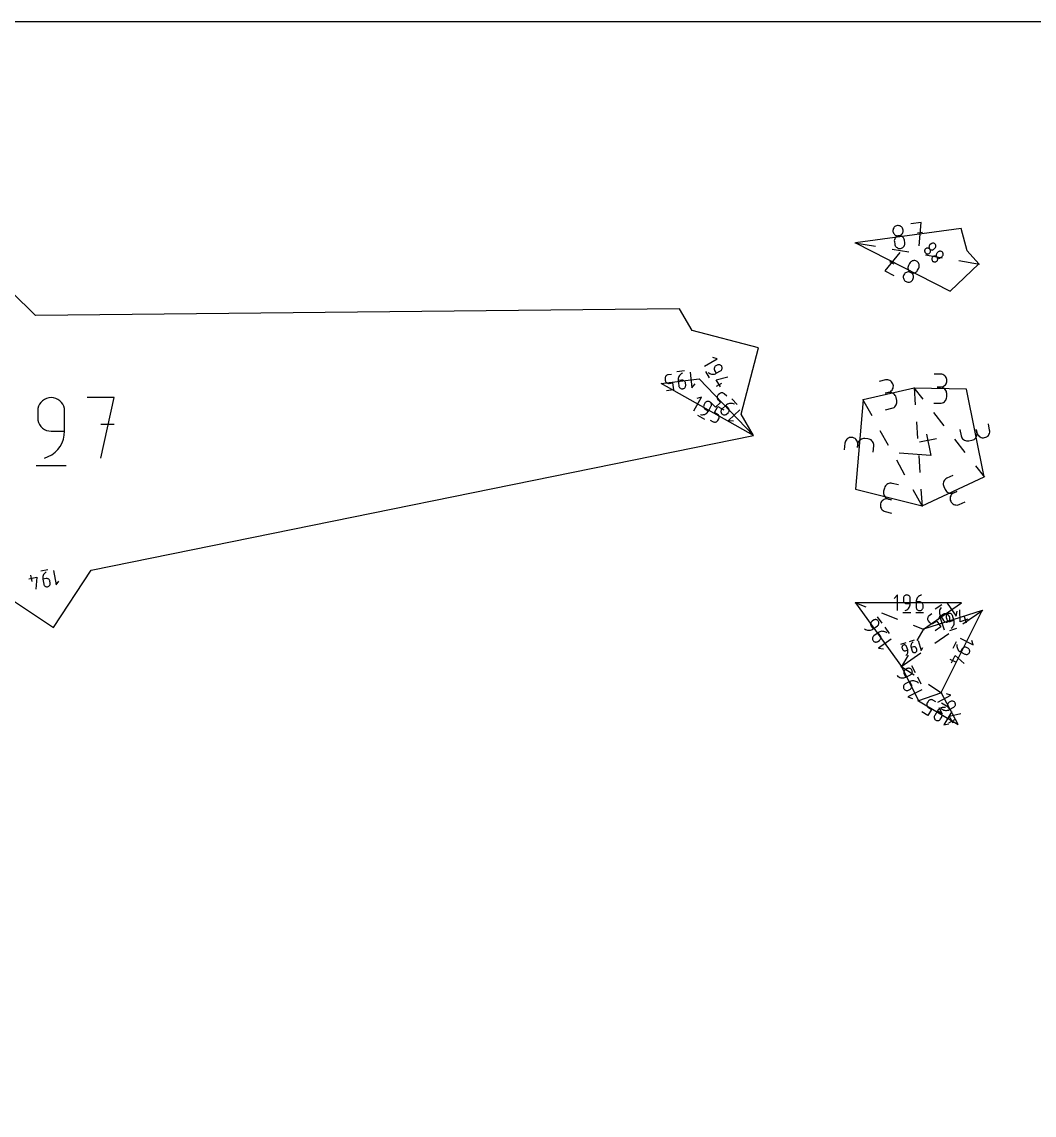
# Model space of a CAD drawing. Extents: x -2 to 214, y 3 to 282.
# Drawn here: x 132.94 to 166.07, y 246.63 to 282.42 of the extents above; entities that cross this region are included whole.
import ezdxf

# ---------------------------------------------------------------- set-up
doc = ezdxf.new("R2010")
doc.units = 0
doc.layers.add('Layer_1', color=7, linetype='CONTINUOUS')

msp = doc.modelspace()

# ---------------------------------------------------------------- linework, layer by layer
at = {"layer": 'Layer_1', "color": 5}
for points in [[(-1.511918, 3.023787), (214.388082, 3.023787), (214.388082, 282.423787), (-1.511918, 282.423787), (-1.511918, 3.023787)], [(164.258395, 274.497759), (163.877215, 274.923622), (163.673536, 275.653985), (160.217993, 275.187986), (163.322868, 273.601262), (164.258395, 274.497759)], [(132.096972, 263.834786), (133.96929, 262.595947), (135.20813, 264.468269), (156.886331, 268.882295), (153.85536, 270.583185), (155.098848, 270.731235), (156.886331, 268.882295), (156.475331, 269.584125), (157.042993, 271.756238), (154.87088, 272.3239), (154.459876, 273.025727), (133.384572, 272.808825), (131.780819, 274.379903)], [(164.432752, 267.529071), (163.853085, 270.401533), (162.140173, 270.42627), (160.470451, 270.04323), (160.217993, 267.123762), (162.397147, 266.58005), (164.432752, 267.529071)], [(164.366628, 263.154204), (162.446705, 262.539753), (163.693598, 263.402362), (160.217993, 263.40505), (161.72065, 261.31802), (162.281796, 260.198504), (163.583313, 259.420756), (163.022968, 260.460682), (164.366628, 263.154204)]]:
    msp.add_lwpolyline(points, dxfattribs=at)
at = {"layer": 'Layer_1', "color": 1}
for points in [[(161.77751, 275.608974), (161.77751, 275.608974), (161.770829, 275.638311), (161.759339, 275.665252), (161.74358, 275.689389), (161.724086, 275.710306), (161.701391, 275.727592), (161.67603, 275.740842), (161.648538, 275.749637), (161.619455, 275.75357), (161.589314, 275.752233), (161.589314, 275.752233), (161.559892, 275.745538), (161.532891, 275.73404), (161.508715, 275.718278), (161.487767, 275.698784), (161.470463, 275.676104), (161.457206, 275.650771), (161.4484, 275.623321), (161.44446, 275.594298), (161.44579, 275.564238), (161.44579, 275.564238), (161.452489, 275.534763), (161.463997, 275.507712), (161.479773, 275.483498), (161.499282, 275.462522), (161.521986, 275.445197), (161.547351, 275.431925), (161.57484, 275.423116), (161.603919, 275.419176), (161.63405, 275.420513), (161.63405, 275.420513), (161.663457, 275.427205), (161.690452, 275.438706), (161.714624, 275.454482), (161.735569, 275.473997), (161.752872, 275.49672), (161.76613, 275.522113), (161.774924, 275.549644), (161.778854, 275.578776), (161.77751, 275.608974)], [(162.301939, 275.088771), (162.367263, 275.858074), (162.035119, 275.813281)], [(161.501723, 275.14947), (161.501723, 275.14947), (161.508422, 275.12001), (161.519923, 275.093001), (161.535692, 275.06885), (161.55519, 275.047948), (161.577884, 275.0307), (161.603238, 275.017503), (161.63072, 275.008758), (161.659792, 275.004859), (161.689919, 275.006211), (161.689919, 275.006211), (161.71933, 275.012889), (161.746332, 275.024347), (161.770511, 275.04006), (161.791466, 275.059505), (161.808781, 275.082146), (161.822045, 275.107465), (161.83085, 275.134932), (161.834787, 275.164022), (161.833443, 275.194206), (161.822303, 275.27683), (161.822303, 275.27683), (161.815603, 275.306308), (161.804099, 275.333352), (161.78833, 275.357563), (161.768828, 275.378532), (161.746127, 275.39585), (161.720766, 275.409115), (161.693274, 275.417916), (161.664191, 275.42185), (161.63405, 275.420513), (161.63405, 275.420513), (161.604628, 275.413817), (161.577626, 275.402316), (161.553451, 275.38654), (161.532506, 275.367028), (161.515206, 275.344309), (161.501956, 275.318923), (161.493164, 275.291403), (161.489234, 275.262281), (161.490582, 275.232098), (161.501723, 275.14947)], [(162.412115, 275.525464), (162.24607, 275.50307)], [(160.19612, 275.191722), (160.871111, 275.076413)], [(161.417945, 274.982994), (161.964779, 274.889579)], [(162.513204, 274.993341), (162.513204, 274.993341), (162.501428, 274.980722), (162.492337, 274.96659), (162.485955, 274.951336), (162.482304, 274.935348), (162.481404, 274.919004), (162.483285, 274.902702), (162.487959, 274.886816), (162.495459, 274.871742), (162.505799, 274.857864), (162.505799, 274.857864), (162.518453, 274.846053), (162.532606, 274.836937), (162.547875, 274.830538), (162.563873, 274.826872), (162.580214, 274.825959), (162.596509, 274.827825), (162.612377, 274.832485), (162.627423, 274.83996), (162.641266, 274.850269), (162.641266, 274.850269), (162.653101, 274.862944), (162.662235, 274.877119), (162.668652, 274.892404), (162.672328, 274.908421), (162.673238, 274.924779), (162.671372, 274.941091), (162.666701, 274.95698), (162.659208, 274.972051), (162.648871, 274.985926), (162.648871, 274.985926), (162.636224, 274.99773), (162.622071, 275.006842), (162.606796, 275.013238), (162.590787, 275.016896), (162.574428, 275.017792), (162.558105, 275.015908), (162.542202, 275.01122), (162.527107, 275.003706), (162.513204, 274.993341)], [(162.820152, 275.010391), (162.820152, 275.010391), (162.831981, 275.023059), (162.8411, 275.037216), (162.847485, 275.052477), (162.85113, 275.068465), (162.852011, 275.084792), (162.85011, 275.10108), (162.845411, 275.11694), (162.8379, 275.131997), (162.827557, 275.145865), (162.827557, 275.145865), (162.814917, 275.157676), (162.800781, 275.166806), (162.785534, 275.173223), (162.769557, 275.176909), (162.75323, 275.177837), (162.736939, 275.175981), (162.721064, 275.171318), (162.70599, 275.163818), (162.692094, 275.15346), (162.656456, 275.121562), (162.656456, 275.121562), (162.64462, 275.10889), (162.635487, 275.094719), (162.62907, 275.079437), (162.625398, 275.063428), (162.624484, 275.047073), (162.626357, 275.03076), (162.631031, 275.014878), (162.638528, 274.999804), (162.648871, 274.985926), (162.648871, 274.985926), (162.661522, 274.974115), (162.675679, 274.964999), (162.690951, 274.958603), (162.70696, 274.954945), (162.723315, 274.954049), (162.739634, 274.955933), (162.75553, 274.960621), (162.770619, 274.968132), (162.784515, 274.978493), (162.820152, 275.010391)], [(163.05634, 274.746517), (163.05634, 274.746517), (163.068169, 274.759185), (163.077288, 274.773342), (163.083674, 274.788603), (163.087318, 274.804591), (163.0882, 274.820918), (163.086298, 274.837205), (163.081603, 274.85307), (163.074089, 274.868126), (163.063745, 274.88199), (163.063745, 274.88199), (163.051105, 274.893801), (163.036969, 274.902931), (163.021722, 274.909352), (163.005745, 274.913038), (162.989418, 274.913966), (162.973127, 274.912107), (162.957252, 274.907443), (162.942178, 274.899943), (162.928282, 274.889586), (162.892644, 274.857691), (162.892644, 274.857691), (162.880809, 274.845016), (162.871675, 274.830848), (162.865258, 274.815566), (162.861586, 274.799553), (162.860672, 274.783202), (162.862545, 274.76689), (162.86722, 274.751004), (162.874716, 274.73593), (162.88506, 274.722052), (162.88506, 274.722052), (162.89771, 274.710241), (162.911867, 274.701128), (162.927139, 274.694729), (162.943148, 274.691071), (162.959503, 274.690175), (162.975822, 274.692058), (162.991719, 274.696747), (163.006807, 274.704261), (163.020706, 274.714619), (163.05634, 274.746517)], [(161.667137, 274.870603), (161.174969, 274.275735), (161.473405, 274.123222)], [(161.327698, 274.574594), (161.476898, 274.498348)], [(162.290036, 274.364617), (162.290036, 274.364617), (162.301325, 274.392642), (162.30727, 274.42139), (162.308081, 274.450222), (162.303975, 274.478508), (162.295159, 274.505615), (162.281849, 274.530913), (162.264252, 274.553762), (162.242588, 274.573536), (162.217061, 274.589594), (162.217061, 274.589594), (162.189093, 274.600872), (162.160373, 274.606848), (162.131548, 274.60772), (162.103248, 274.603688), (162.076116, 274.594953), (162.050786, 274.58171), (162.027894, 274.564162), (162.008079, 274.542502), (161.991978, 274.516936), (161.95404, 274.442697), (161.95404, 274.442697), (161.942744, 274.414659), (161.936779, 274.385879), (161.935936, 274.356997), (161.94001, 274.328655), (161.948787, 274.301484), (161.962066, 274.27613), (161.979638, 274.253228), (162.001291, 274.233419), (162.026822, 274.217339), (162.026822, 274.217339), (162.054811, 274.206072), (162.083552, 274.200131), (162.112409, 274.199313), (162.140741, 274.203408), (162.167901, 274.212214), (162.193262, 274.225517), (162.216172, 274.24312), (162.235998, 274.264806), (162.252099, 274.290375), (162.290036, 274.364617)], [(162.511609, 274.796163), (163.058443, 274.702748)], [(162.749392, 274.729467), (162.749392, 274.729467), (162.737616, 274.716848), (162.728525, 274.702719), (162.722143, 274.687465), (162.718492, 274.671474), (162.717593, 274.655133), (162.719473, 274.638828), (162.724147, 274.622946), (162.731647, 274.607872), (162.741987, 274.593993), (162.741987, 274.593993), (162.754641, 274.582182), (162.768795, 274.573066), (162.784063, 274.566664), (162.800061, 274.562998), (162.816402, 274.562088), (162.832697, 274.563951), (162.848565, 274.568611), (162.863611, 274.576086), (162.877454, 274.586398), (162.877454, 274.586398), (162.88929, 274.59907), (162.898423, 274.613244), (162.90484, 274.62853), (162.908516, 274.644546), (162.90943, 274.660905), (162.90756, 274.677221), (162.902889, 274.693106), (162.895396, 274.70818), (162.88506, 274.722052), (162.88506, 274.722052), (162.872413, 274.733859), (162.858259, 274.742968), (162.842984, 274.749364), (162.826975, 274.753022), (162.810617, 274.753922), (162.794294, 274.752034), (162.77839, 274.747346), (162.763295, 274.739832), (162.749392, 274.729467)], [(163.605277, 274.609332), (164.280268, 274.494023)], [(161.801524, 274.144258), (161.801524, 274.144258), (161.790291, 274.116346), (161.784375, 274.087662), (161.783568, 274.058847), (161.787663, 274.030547), (161.796458, 274.003408), (161.809744, 273.978068), (161.827319, 273.955173), (161.848973, 273.935361), (161.874503, 273.919281), (161.874503, 273.919281), (161.902489, 273.908013), (161.93123, 273.902069), (161.960083, 273.90124), (161.988401, 273.905318), (162.015551, 273.914088), (162.040884, 273.927349), (162.063761, 273.944882), (162.083542, 273.966483), (162.099582, 273.991939), (162.099582, 273.991939), (162.110878, 274.019978), (162.116844, 274.048765), (162.117683, 274.077654), (162.113609, 274.106006), (162.104828, 274.133184), (162.091553, 274.158546), (162.073988, 274.181451), (162.052342, 274.201263), (162.026822, 274.217339), (162.026822, 274.217339), (161.998843, 274.2286), (161.970109, 274.234537), (161.941252, 274.235356), (161.912921, 274.231257), (161.885753, 274.222451), (161.860388, 274.209141), (161.837468, 274.191537), (161.817632, 274.169841), (161.801524, 274.144258)], [(155.278254, 271.150279), (155.695121, 271.394405), (155.54815, 271.432794)], [(154.622743, 270.996775), (154.36857, 270.966513)], [(155.310896, 270.975047), (155.432954, 270.766612)], [(155.396857, 270.947749), (155.396857, 270.947749), (155.422222, 270.927052), (155.449774, 270.910563), (155.479055, 270.898332), (155.509535, 270.890409), (155.540756, 270.886849), (155.572223, 270.887696), (155.603479, 270.893019), (155.633995, 270.902858), (155.663311, 270.917266), (155.802337, 270.998683), (155.802337, 270.998683), (155.818106, 271.009926), (155.831265, 271.023406), (155.841707, 271.038706), (155.849291, 271.05541), (155.853948, 271.073109), (155.855359, 271.091386), (155.853948, 271.109826), (155.84908, 271.128019), (155.840825, 271.145541), (155.840825, 271.145541), (155.829606, 271.161278), (155.81613, 271.174405), (155.80082, 271.184805), (155.784098, 271.192369), (155.766389, 271.19699), (155.74808, 271.198542), (155.729629, 271.196955), (155.711426, 271.192083), (155.693893, 271.183825), (155.647545, 271.156678), (155.647545, 271.156678), (155.631776, 271.145432), (155.618617, 271.131945), (155.60821, 271.116634), (155.600625, 271.099916), (155.596004, 271.08221), (155.594593, 271.063929), (155.596357, 271.045497), (155.601225, 271.027329), (155.609445, 271.009838), (155.663656, 270.917266)], [(154.199766, 270.88197), (154.086881, 270.868529), (154.086881, 270.868529), (154.066843, 270.864296), (154.048393, 270.856771), (154.031812, 270.846318), (154.017383, 270.833287), (154.005389, 270.818043), (153.996111, 270.800944), (153.989832, 270.782342), (153.987009, 270.762601), (153.987715, 270.742076), (153.994418, 270.68584), (153.994418, 270.68584), (153.998651, 270.66576), (154.006165, 270.647295), (154.016607, 270.630725), (154.029625, 270.616321), (154.044865, 270.604369), (154.061939, 270.595137), (154.080495, 270.588907), (154.100216, 270.585944), (154.120712, 270.586544), (154.233597, 270.599984), (154.26055, 270.373607), (154.034779, 270.346725)], [(154.559804, 270.924836), (154.559804, 270.924836), (154.528971, 270.908961), (154.501278, 270.889174), (154.477007, 270.865922), (154.456405, 270.839655), (154.439718, 270.810826), (154.42723, 270.779887), (154.419152, 270.747283), (154.415624, 270.713473), (154.417035, 270.678897), (154.437214, 270.509363), (154.437214, 270.509363), (154.441447, 270.489272), (154.448961, 270.470776), (154.459403, 270.45416), (154.472421, 270.439707), (154.487661, 270.427698), (154.504735, 270.418417), (154.523327, 270.412144), (154.543047, 270.409181), (154.563579, 270.409781), (154.563579, 270.409781), (154.583617, 270.414014), (154.602067, 270.421542), (154.618647, 270.432002), (154.633076, 270.445034), (154.64507, 270.460284), (154.654348, 270.477391), (154.660628, 270.495996), (154.66345, 270.515737), (154.662745, 270.536266), (154.656007, 270.592788), (154.656007, 270.592788), (154.651773, 270.612878), (154.644259, 270.631367), (154.633782, 270.647976), (154.620764, 270.662422), (154.605524, 270.674424), (154.58845, 270.683702), (154.569858, 270.689971), (154.550138, 270.692934), (154.529642, 270.692335), (154.416756, 270.678894)], [(154.806787, 270.95424), (154.867313, 270.445887), (154.966864, 270.57239)], [(155.797983, 270.475309), (155.662436, 270.706774), (156.040762, 270.804186)], [(161.205516, 269.723268), (161.411676, 269.770561), (161.411676, 269.770561), (161.447991, 269.782394), (161.48068, 269.799983), (161.5093, 269.822607), (161.533406, 269.849548), (161.552547, 269.880085), (161.566285, 269.913489), (161.574173, 269.949046), (161.57576, 269.986031), (161.57061, 270.023722), (161.546928, 270.126948), (161.546928, 270.126948), (161.535141, 270.163101), (161.517591, 270.195687), (161.494999, 270.224248), (161.468071, 270.248328), (161.437535, 270.26747), (161.404095, 270.281218), (161.368475, 270.289113), (161.331384, 270.290701), (161.293542, 270.285522), (161.190319, 270.26184), (161.293542, 270.285522), (161.293542, 270.285522), (161.329857, 270.297357), (161.362545, 270.314958), (161.391159, 270.337602), (161.415257, 270.364579), (161.434388, 270.395169), (161.448108, 270.428647), (161.455971, 270.464302), (161.45753, 270.501415), (161.452341, 270.539264), (161.452341, 270.539264), (161.440555, 270.575417), (161.423004, 270.608003), (161.400412, 270.636564), (161.373488, 270.660644), (161.342948, 270.679786), (161.309508, 270.693534), (161.273888, 270.701429), (161.236797, 270.703017), (161.198955, 270.697838), (160.992799, 270.650544)], [(162.77814, 269.940787), (162.989634, 269.937732), (162.989634, 269.937732), (163.02772, 269.940593), (163.063653, 269.94991), (163.096829, 269.965087), (163.126645, 269.98553), (163.152497, 270.010637), (163.17378, 270.039823), (163.189888, 270.072486), (163.200221, 270.108032), (163.204175, 270.145871), (163.205703, 270.251764), (163.205703, 270.251764), (163.202845, 270.289685), (163.193543, 270.325506), (163.178384, 270.358621), (163.157954, 270.388409), (163.132837, 270.414261), (163.103623, 270.435558), (163.0709, 270.451694), (163.035251, 270.462048), (162.997261, 270.466013), (162.891367, 270.46753), (162.997261, 270.466013), (162.997261, 270.466013), (163.03535, 270.468871), (163.071284, 270.478198), (163.104459, 270.4934), (163.134276, 270.513875), (163.160128, 270.539042), (163.181411, 270.568301), (163.197522, 270.601067), (163.207858, 270.636744), (163.211813, 270.674741), (163.211813, 270.674741), (163.208956, 270.712662), (163.199653, 270.74849), (163.184494, 270.781605), (163.164061, 270.811393), (163.138947, 270.837242), (163.109733, 270.858542), (163.07701, 270.874678), (163.041358, 270.885032), (163.003371, 270.888998), (162.791877, 270.892053)], [(156.003678, 270.16357), (155.924666, 270.245302), (155.924666, 270.245302), (155.909179, 270.258697), (155.891999, 270.268839), (155.873654, 270.275715), (155.854534, 270.279316), (155.835131, 270.279637), (155.815905, 270.276674), (155.797313, 270.270405), (155.77978, 270.260827), (155.763799, 270.247933), (155.723082, 270.20857), (155.723082, 270.20857), (155.709676, 270.193045), (155.699516, 270.175882), (155.692637, 270.157534), (155.689039, 270.138452), (155.688735, 270.119095), (155.691557, 270.099911), (155.697837, 270.081355), (155.707397, 270.063879), (155.720274, 270.047933), (155.799289, 269.966201), (155.635385, 269.807744), (155.477351, 269.971211)], [(155.664679, 270.490419), (155.849817, 270.598841)], [(162.126404, 270.443669), (162.425856, 270.06524)], [(162.138691, 270.44841), (162.176206, 269.88696)], [(133.675271, 268.142302), (133.675271, 268.142302), (133.801044, 268.189172), (133.91649, 268.252523), (134.020412, 268.330748), (134.111619, 268.422224), (134.188919, 268.525341), (134.251118, 268.638483), (134.297021, 268.76004), (134.325437, 268.888391), (134.335177, 269.021932), (134.335177, 269.682459), (134.335177, 269.682459), (134.328097, 269.761583), (134.307678, 269.836072), (134.275166, 269.904677), (134.231792, 269.966156), (134.178798, 270.019252), (134.117422, 270.062721), (134.048898, 270.095318), (133.974462, 270.115793), (133.895362, 270.122895), (133.895362, 270.122895), (133.816425, 270.115793), (133.74208, 270.095318), (133.673582, 270.062721), (133.612184, 270.019252), (133.559137, 269.966156), (133.515699, 269.904677), (133.483117, 269.836072), (133.462649, 269.761583), (133.455547, 269.682459), (133.455547, 269.462241), (133.455547, 269.462241), (133.462649, 269.383123), (133.483117, 269.308645), (133.515699, 269.240054), (133.559137, 269.178597), (133.612184, 269.125521), (133.673582, 269.08207), (133.74208, 269.049491), (133.816425, 269.02903), (133.895362, 269.021932), (134.335177, 269.021932)], [(135.518398, 268.142302), (135.958707, 270.122895), (135.077962, 270.122895)], [(154.929466, 269.686907), (155.179998, 270.133358), (155.025033, 270.089776)], [(155.146371, 269.565188), (155.146371, 269.565188), (155.180661, 269.559844), (155.214704, 269.559523), (155.248006, 269.564007), (155.280144, 269.573091), (155.310624, 269.586556), (155.338953, 269.604191), (155.36467, 269.625785), (155.387318, 269.651125), (155.406404, 269.679993), (155.489952, 269.828886), (155.489952, 269.828886), (155.498383, 269.847615), (155.503216, 269.86699), (155.504628, 269.886565), (155.502511, 269.905912), (155.49729, 269.924584), (155.488964, 269.942146), (155.47764, 269.958162), (155.463458, 269.972192), (155.446525, 269.983798), (155.446525, 269.983798), (155.427828, 269.992184), (155.40846, 269.996971), (155.388881, 269.998276), (155.369549, 269.99623), (155.350887, 269.99097), (155.333319, 269.982606), (155.317303, 269.971264), (155.303262, 269.957061), (155.291656, 269.940124), (155.263786, 269.890485), (155.263786, 269.890485), (155.25539, 269.871752), (155.250592, 269.852374), (155.249181, 269.832791), (155.251298, 269.813445), (155.256554, 269.794769), (155.264915, 269.777208), (155.276239, 269.761202), (155.290421, 269.747183), (155.307319, 269.735598), (155.406464, 269.679965)], [(156.255699, 269.902888), (156.255699, 269.902888), (156.224372, 269.917843), (156.191846, 269.927914), (156.158649, 269.933174), (156.125277, 269.933704), (156.092221, 269.929541), (156.060013, 269.920774), (156.02918, 269.907464), (156.000217, 269.889687), (155.973653, 269.867505), (155.850904, 269.748837), (155.850904, 269.748837), (155.837463, 269.733305), (155.827303, 269.716128), (155.820388, 269.697762), (155.816755, 269.678656), (155.816409, 269.659267), (155.819231, 269.640051), (155.825475, 269.62146), (155.835036, 269.603952), (155.847912, 269.587974), (155.847912, 269.587974), (155.863399, 269.574583), (155.880544, 269.564444), (155.898924, 269.557572), (155.918044, 269.55397), (155.937447, 269.553653), (155.956673, 269.556616), (155.975265, 269.562888), (155.992798, 269.572466), (156.008779, 269.585364), (156.049701, 269.624928), (156.049701, 269.624928), (156.063107, 269.640461), (156.073267, 269.657644), (156.080146, 269.676021), (156.083779, 269.695134), (156.084114, 269.71453), (156.081292, 269.733746), (156.075048, 269.75233), (156.065488, 269.769821), (156.052611, 269.785766), (155.973596, 269.867498)], [(156.351051, 269.896323), (156.173138, 270.080353)], [(160.759545, 269.523596), (160.459663, 270.062623)], [(155.053132, 269.544128), (155.276359, 269.418863)], [(155.462566, 269.387748), (155.561703, 269.332115), (155.561703, 269.332115), (155.580401, 269.32373), (155.599733, 269.318935), (155.619312, 269.31763), (155.638644, 269.319676), (155.657306, 269.324929), (155.674875, 269.333286), (155.690891, 269.344628), (155.704931, 269.358827), (155.716538, 269.375764), (155.744231, 269.425153), (155.744231, 269.425153), (155.752627, 269.443875), (155.757425, 269.463229), (155.758836, 269.482776), (155.756719, 269.50208), (155.751463, 269.520714), (155.743102, 269.538233), (155.731742, 269.55421), (155.717561, 269.568205), (155.700663, 269.579786), (155.601518, 269.635419), (155.713084, 269.834231), (155.911366, 269.722961)], [(156.42857, 269.724069), (156.06051, 269.36824), (156.221461, 269.365523)], [(162.7701, 269.630212), (163.114341, 269.195184)], [(135.958707, 269.240908), (135.518398, 269.240908)], [(162.213187, 269.333442), (162.250169, 268.779919)], [(163.634243, 269.078549), (163.676086, 268.871214), (163.676086, 268.871214), (163.686955, 268.8346), (163.703677, 268.80146), (163.725539, 268.772253), (163.751835, 268.747446), (163.781856, 268.727503), (163.814887, 268.712891), (163.850221, 268.704068), (163.887153, 268.701504), (163.924967, 268.705663), (164.028779, 268.726611), (164.028779, 268.726611), (164.065232, 268.737441), (164.09827, 268.754124), (164.127416, 268.775957), (164.152199, 268.802239), (164.172138, 268.832264), (164.186764, 268.865327), (164.195594, 268.900728), (164.198169, 268.937762), (164.193992, 268.975728), (164.173041, 269.07954), (164.193992, 268.975728), (164.193992, 268.975728), (164.204865, 268.939114), (164.221597, 268.905974), (164.243483, 268.876771), (164.269815, 268.85197), (164.299886, 268.832042), (164.332994, 268.817444), (164.36843, 268.808642), (164.405486, 268.806102), (164.443459, 268.810293), (164.443459, 268.810293), (164.479912, 268.821124), (164.512949, 268.837806), (164.542096, 268.85964), (164.566878, 268.885918), (164.586817, 268.915943), (164.601444, 268.949009), (164.610274, 268.98441), (164.612849, 269.021445), (164.608672, 269.059407), (164.566833, 269.266742)], [(161.29895, 268.554032), (161.029248, 269.038812)], [(162.547977, 268.923401), (162.689155, 268.223811), (161.65292, 268.305468)], [(160.800439, 268.331623), (160.81866, 268.542352), (160.81866, 268.542352), (160.81854, 268.580543), (160.811824, 268.617056), (160.799067, 268.651236), (160.780818, 268.68244), (160.75763, 268.710027), (160.730046, 268.733349), (160.698624, 268.75176), (160.663911, 268.764619), (160.626453, 268.771276), (160.520941, 268.780399), (160.520941, 268.780399), (160.482915, 268.780268), (160.446519, 268.773562), (160.412401, 268.760816), (160.381223, 268.742578), (160.353639, 268.719382), (160.330296, 268.691771), (160.311856, 268.660289), (160.298969, 268.625473), (160.292288, 268.587867), (160.283165, 268.482355), (160.292288, 268.587867), (160.292288, 268.587867), (160.292164, 268.626062), (160.285437, 268.662575), (160.272659, 268.696755), (160.254375, 268.727966), (160.23113, 268.755556), (160.203472, 268.778885), (160.171948, 268.797304), (160.137104, 268.810173), (160.099488, 268.816844), (160.099488, 268.816844), (160.061462, 268.816714), (160.025062, 268.810008), (159.990948, 268.797262), (159.95977, 268.779023), (159.932183, 268.755828), (159.908843, 268.728216), (159.8904, 268.696734), (159.877513, 268.661918), (159.870835, 268.624312), (159.85261, 268.413584)], [(162.870398, 268.770225), (162.310822, 268.657301)], [(163.458581, 268.760157), (163.802825, 268.325129)], [(162.287151, 268.2264), (162.324132, 267.672878)], [(133.400588, 267.894729), (134.390885, 267.894729)], [(161.83835, 267.584468), (161.568648, 268.069248)], [(164.147066, 267.890097), (164.446521, 267.511669)], [(163.405534, 267.575603), (163.213831, 267.48623), (163.213831, 267.48623), (163.180793, 267.467064), (163.152508, 267.443022), (163.129256, 267.414909), (163.111321, 267.383522), (163.098988, 267.349659), (163.092542, 267.31412), (163.092267, 267.2777), (163.098451, 267.241201), (163.111377, 267.205423), (163.156127, 267.109435), (163.156127, 267.109435), (163.175216, 267.076546), (163.199194, 267.048352), (163.227261, 267.02515), (163.25863, 267.007235), (163.292497, 266.994906), (163.328071, 266.988457), (163.364555, 266.988189), (163.401156, 266.994394), (163.437079, 267.007377), (163.533067, 267.052126), (163.437079, 267.007377), (163.437079, 267.007377), (163.404042, 266.988207), (163.375759, 266.964158), (163.352515, 266.936024), (163.334597, 266.904602), (163.322289, 266.870689), (163.315875, 266.83508), (163.315646, 266.798571), (163.321883, 266.761953), (163.334876, 266.726026), (163.334876, 266.726026), (163.353965, 266.69314), (163.377943, 266.664946), (163.40601, 266.641744), (163.437379, 266.62383), (163.471246, 266.611496), (163.50682, 266.605051), (163.543304, 266.604783), (163.579905, 266.610988), (163.615828, 266.623967), (163.807531, 266.713343)], [(161.628194, 267.262728), (161.422972, 267.313933), (161.422972, 267.313933), (161.385236, 267.319832), (161.348123, 267.318953), (161.312359, 267.311743), (161.278668, 267.298641), (161.247772, 267.280088), (161.220393, 267.256526), (161.197258, 267.228395), (161.179093, 267.196141), (161.166616, 267.160203), (161.140979, 267.057446), (161.140979, 267.057446), (161.135113, 267.019876), (161.136002, 266.982876), (161.143209, 266.947179), (161.156307, 266.913517), (161.174867, 266.88262), (161.198454, 266.85522), (161.226637, 266.832046), (161.258987, 266.813832), (161.295069, 266.801312), (161.397826, 266.775672), (161.295069, 266.801312), (161.295069, 266.801312), (161.257332, 266.807207), (161.220217, 266.806318), (161.184449, 266.799086), (161.150748, 266.785949), (161.119837, 266.767343), (161.092441, 266.743707), (161.069284, 266.715478), (161.051084, 266.6831), (161.038568, 266.647004), (161.038568, 266.647004), (161.032705, 266.609433), (161.03359, 266.57243), (161.040801, 266.536736), (161.0539, 266.50307), (161.072459, 266.472174), (161.096046, 266.444774), (161.124229, 266.4216), (161.156576, 266.403389), (161.192661, 266.390866), (161.397883, 266.33966)], [(162.407935, 266.560658), (162.108053, 267.099688)], [(162.361114, 267.119359), (162.398625, 266.557909)], [(133.159172, 264.187966), (133.422012, 264.241486), (133.392001, 263.851973)], [(133.21653, 264.309247), (133.259336, 264.09901)], [(133.789455, 264.487527), (133.552766, 264.439334)], [(133.73585, 264.414989), (133.73585, 264.414989), (133.708073, 264.397664), (133.683562, 264.376907), (133.662533, 264.353154), (133.645183, 264.326851), (133.631728, 264.298442), (133.622365, 264.268375), (133.617314, 264.237087), (133.616784, 264.205026), (133.620954, 264.172638), (133.653099, 264.014766), (133.653099, 264.014766), (133.658641, 263.9962), (133.667147, 263.97939), (133.678256, 263.964573), (133.691616, 263.951989), (133.706866, 263.941879), (133.723651, 263.934478), (133.741615, 263.930022), (133.7604, 263.928752), (133.779655, 263.930904), (133.779655, 263.930904), (133.798172, 263.936443), (133.814947, 263.944955), (133.829732, 263.956078), (133.84229, 263.969459), (133.852383, 263.984731), (133.859778, 264.001537), (133.864226, 264.019522), (133.865496, 264.038321), (133.863344, 264.057576), (133.852627, 264.11021), (133.852627, 264.11021), (133.847078, 264.128773), (133.838562, 264.14558), (133.827439, 264.160386), (133.814065, 264.172962), (133.798804, 264.183066), (133.782015, 264.190464), (133.764058, 264.194916), (133.745294, 264.196186), (133.726082, 264.194034), (133.620961, 264.172631)], [(133.965837, 264.461817), (134.062226, 263.988442), (134.146029, 264.115135)], [(161.59311, 263.148016), (161.593505, 263.659956), (161.479607, 263.5462)], [(161.841836, 263.147822), (161.841836, 263.147822), (161.874355, 263.159912), (161.904207, 263.176263), (161.931085, 263.196463), (161.954679, 263.220088), (161.974678, 263.246727), (161.990779, 263.275961), (162.002667, 263.307369), (162.01004, 263.340541), (162.012584, 263.375057), (162.012714, 263.545791), (162.012714, 263.545791), (162.010901, 263.566241), (162.005638, 263.585499), (161.997249, 263.60324), (161.986048, 263.61914), (161.97236, 263.632874), (161.956506, 263.644124), (161.9388, 263.652562), (161.919563, 263.657868), (161.89912, 263.659738), (161.89912, 263.659738), (161.878715, 263.6579), (161.859492, 263.652622), (161.841783, 263.644212), (161.825904, 263.632987), (161.812181, 263.619274), (161.800942, 263.603392), (161.792507, 263.585665), (161.787201, 263.566414), (161.785349, 263.545967), (161.785303, 263.489043), (161.785303, 263.489043), (161.787124, 263.468592), (161.792401, 263.449338), (161.800808, 263.4316), (161.812023, 263.415707), (161.825724, 263.401977), (161.841585, 263.390734), (161.859284, 263.382299), (161.878497, 263.376993), (161.898901, 263.375159), (162.012584, 263.375071)], [(162.375578, 263.659353), (162.375578, 263.659353), (162.343003, 263.647168), (162.313105, 263.630739), (162.286195, 263.610476), (162.262576, 263.586794), (162.24256, 263.560106), (162.226448, 263.530822), (162.214553, 263.499351), (162.20718, 263.466109), (162.204636, 263.431508), (162.204506, 263.261353), (162.204506, 263.261353), (162.206326, 263.240902), (162.2116, 263.221648), (162.220007, 263.20391), (162.231225, 263.188017), (162.244923, 263.174287), (162.260788, 263.163044), (162.278487, 263.154609), (162.297699, 263.149304), (162.3181, 263.147469), (162.3181, 263.147469), (162.338547, 263.149304), (162.357791, 263.154578), (162.375511, 263.162988), (162.391382, 263.174206), (162.405091, 263.187915), (162.416317, 263.20379), (162.424734, 263.221514), (162.430026, 263.240761), (162.431871, 263.261208), (162.431917, 263.317843), (162.431917, 263.317843), (162.4301, 263.338283), (162.42484, 263.357513), (162.416447, 263.375212), (162.40525, 263.391059), (162.391562, 263.404739), (162.375705, 263.41594), (162.357999, 263.424336), (162.338766, 263.429614), (162.318319, 263.431448), (162.204636, 263.431536)], [(160.197306, 263.413079), (160.556631, 263.273573)], [(163.04006, 263.33931), (162.829554, 263.193679)], [(163.018078, 263.246289), (163.018078, 263.246289), (162.998234, 263.217827), (162.983012, 263.187386), (162.972425, 263.155474), (162.966488, 263.122616), (162.965221, 263.089331), (162.96864, 263.056131), (162.976757, 263.023542), (162.989591, 262.992081), (163.00716, 262.962261), (163.104293, 262.821852), (163.104293, 262.821852), (163.117434, 262.806075), (163.132731, 262.793245), (163.149731, 262.783441), (163.167991, 262.776753), (163.187062, 262.773257), (163.206504, 262.773045), (163.225864, 262.776192), (163.244695, 262.782785), (163.262553, 262.79291), (163.262553, 262.79291), (163.278291, 262.806026), (163.291082, 262.821312), (163.300851, 262.838312), (163.307508, 262.856583), (163.310975, 262.875671), (163.311169, 262.895127), (163.308005, 262.914502), (163.301401, 262.933347), (163.291276, 262.951208), (163.258891, 262.998022), (163.258891, 262.998022), (163.245747, 263.013795), (163.230443, 263.026618), (163.213432, 263.036404), (163.195162, 263.043082), (163.17608, 263.046575), (163.156639, 263.046779), (163.137285, 263.043604), (163.118475, 263.037039), (163.100649, 263.026939), (163.00716, 262.962261)], [(163.222626, 263.387795), (163.513886, 262.96678), (163.542715, 263.125156)], [(163.901084, 262.864361), (163.645617, 262.782602), (163.633129, 263.173067)], [(163.727285, 262.710529), (164.384859, 263.166854)], [(160.516425, 262.552478), (160.516425, 262.552478), (160.545363, 262.533184), (160.576179, 262.518544), (160.608352, 262.508567), (160.641375, 262.503265), (160.674731, 262.502641), (160.707906, 262.506705), (160.74039, 262.515464), (160.771663, 262.528926), (160.801215, 262.547101), (160.939303, 262.646525), (160.939303, 262.646525), (160.954826, 262.659962), (160.96736, 262.675505), (160.976825, 262.6927), (160.983157, 262.711094), (160.986279, 262.730235), (160.98612, 262.749677), (160.982607, 262.768967), (160.975671, 262.787653), (160.96524, 262.805282), (160.96524, 262.805282), (160.951802, 262.820804), (160.936269, 262.833328), (160.919086, 262.842778), (160.900702, 262.849093), (160.881564, 262.852194), (160.862123, 262.852011), (160.842822, 262.848469), (160.824118, 262.841505), (160.806451, 262.831042), (160.760491, 262.797951), (160.760491, 262.797951), (160.744972, 262.784521), (160.732456, 262.769006), (160.723008, 262.75185), (160.716704, 262.733495), (160.713614, 262.714389), (160.713808, 262.694979), (160.717353, 262.675706), (160.724324, 262.65702), (160.734791, 262.63936), (160.801215, 262.547101)], [(161.091915, 262.738861), (160.942351, 262.94659)], [(161.073775, 263.07279), (161.590923, 262.87201)], [(161.770786, 263.083884), (162.026755, 263.083687)], [(162.19013, 263.08356), (162.446102, 263.083362)], [(162.719896, 263.040002), (162.626407, 262.975324), (162.626407, 262.975324), (162.610669, 262.962208), (162.597874, 262.946926), (162.588105, 262.929925), (162.581445, 262.911662), (162.577974, 262.892577), (162.577776, 262.873124), (162.580937, 262.853753), (162.587541, 262.834912), (162.597666, 262.81705), (162.629885, 262.770477), (162.629885, 262.770477), (162.643022, 262.754711), (162.658308, 262.741909), (162.675298, 262.732147), (162.69354, 262.725508), (162.71259, 262.722065), (162.732007, 262.721896), (162.751336, 262.725074), (162.770139, 262.731682), (162.787965, 262.741796), (162.881454, 262.806474), (163.011157, 262.61899), (162.824174, 262.489634)], [(163.128949, 262.504482), (162.9817, 262.964586), (162.912157, 262.829532)], [(163.352487, 262.576026), (163.352487, 262.576026), (163.378218, 262.596264), (163.400327, 262.619562), (163.418654, 262.645459), (163.43304, 262.673491), (163.443331, 262.703195), (163.449367, 262.734102), (163.450993, 262.765753), (163.448054, 262.797683), (163.440388, 262.829429), (163.391278, 262.98287), (163.391278, 262.98287), (163.38375, 263.000728), (163.37347, 263.016511), (163.360816, 263.030033), (163.346172, 263.041089), (163.329912, 263.049485), (163.312422, 263.05502), (163.294081, 263.05749), (163.275267, 263.056714), (163.256362, 263.05248), (163.256362, 263.05248), (163.238554, 263.04497), (163.222806, 263.034686), (163.209315, 263.022021), (163.198284, 263.007356), (163.189909, 262.991079), (163.184388, 262.973567), (163.181922, 262.955209), (163.182705, 262.936385), (163.186939, 262.917476), (163.203311, 262.866316), (163.203311, 262.866316), (163.210843, 262.848465), (163.221133, 262.832686), (163.233802, 262.819174), (163.248463, 262.808125), (163.26473, 262.79974), (163.282224, 262.794212), (163.300558, 262.791735), (163.31935, 262.792508), (163.338217, 262.79673), (163.440388, 262.829429)], [(163.857245, 262.737566), (163.791847, 262.941909)], [(161.243525, 262.418778), (161.243525, 262.418778), (161.214696, 262.438082), (161.183972, 262.45273), (161.151866, 262.462713), (161.118902, 262.46803), (161.0856, 262.468672), (161.052471, 262.464632), (161.02004, 262.455901), (160.988823, 262.442478), (160.959341, 262.424352), (160.820784, 262.32459), (160.820784, 262.32459), (160.805258, 262.311156), (160.792717, 262.295624), (160.783234, 262.27844), (160.776891, 262.26006), (160.773755, 262.240922), (160.773907, 262.221484), (160.777421, 262.202187), (160.784367, 262.183479), (160.794823, 262.165816), (160.794823, 262.165816), (160.808236, 262.150329), (160.823758, 262.137826), (160.840942, 262.128379), (160.859332, 262.122068), (160.878481, 262.11896), (160.89794, 262.119132), (160.917251, 262.12266), (160.935966, 262.129617), (160.953637, 262.140077), (160.999829, 262.173337), (160.999829, 262.173337), (161.015355, 262.186774), (161.027886, 262.202317), (161.037354, 262.219508), (161.043683, 262.237902), (161.046805, 262.257047), (161.046647, 262.276489), (161.043136, 262.295779), (161.036201, 262.314462), (161.025766, 262.332094), (160.959341, 262.424352)], [(161.33694, 262.39855), (161.187377, 262.60628)], [(162.108067, 262.67123), (162.467392, 262.53172)], [(162.458043, 262.558828), (162.225383, 262.167333)], [(162.815757, 262.077974), (163.271521, 262.394253)], [(163.307081, 262.49809), (163.537131, 262.571715)], [(161.388852, 262.21693), (160.973396, 261.917799), (161.132283, 261.891958)], [(161.864011, 262.088518), (161.697155, 262.035118)], [(162.137365, 262.176004), (161.970508, 262.122604)], [(162.104433, 262.119478), (162.104433, 262.119478), (162.085771, 262.104799), (162.069734, 262.087898), (162.056441, 262.069116), (162.046006, 262.048782), (162.038545, 262.027241), (162.034163, 262.004822), (162.032985, 261.981867), (162.035119, 261.958707), (162.040679, 261.935681), (162.076295, 261.824387), (162.076295, 261.824387), (162.081756, 261.811436), (162.089214, 261.799989), (162.09839, 261.790181), (162.109016, 261.782163), (162.120805, 261.776074), (162.133491, 261.772059), (162.146798, 261.77026), (162.160444, 261.770824), (162.174153, 261.773894), (162.174153, 261.773894), (162.187071, 261.779348), (162.198494, 261.786805), (162.208277, 261.795992), (162.216278, 261.806628), (162.222353, 261.818435), (162.226357, 261.831135), (162.228145, 261.844453), (162.227577, 261.858105), (162.224508, 261.871821), (162.212634, 261.908926), (162.212634, 261.908926), (162.207169, 261.921873), (162.199704, 261.933317), (162.190518, 261.943118), (162.179885, 261.951133), (162.168085, 261.957215), (162.155395, 261.961226), (162.142096, 261.963021), (162.128468, 261.96246), (162.114784, 261.959398), (162.040679, 261.935681)], [(162.266566, 262.171365), (162.37337, 261.837651), (162.42381, 261.935603)], [(163.514429, 262.122255), (163.406606, 261.906111)], [(163.538556, 262.035348), (163.538556, 262.035348), (163.535092, 262.002793), (163.536351, 261.970698), (163.542108, 261.939498), (163.552145, 261.909632), (163.566235, 261.881533), (163.584156, 261.855639), (163.605689, 261.832384), (163.63061, 261.812205), (163.658694, 261.795544), (163.802864, 261.723623), (163.802864, 261.723623), (163.820905, 261.716553), (163.839384, 261.712902), (163.857901, 261.712528), (163.876041, 261.715301), (163.893397, 261.721086), (163.909569, 261.72975), (163.924145, 261.741156), (163.936718, 261.755172), (163.946882, 261.771664), (163.946882, 261.771664), (163.953923, 261.789666), (163.95755, 261.808124), (163.957896, 261.826623), (163.955074, 261.844756), (163.94926, 261.862116), (163.940571, 261.878291), (163.929144, 261.892871), (163.915114, 261.905448), (163.898618, 261.915611), (163.850556, 261.93959), (163.850556, 261.93959), (163.832529, 261.946656), (163.814047, 261.950297), (163.79553, 261.950653), (163.777386, 261.947862), (163.760026, 261.942066), (163.743855, 261.933395), (163.729285, 261.921993), (163.716726, 261.907991), (163.706584, 261.891538), (163.658694, 261.795544)], [(163.643327, 262.24537), (164.075614, 262.029724), (164.027425, 262.173781)], [(161.702418, 261.305369), (162.359992, 261.761695)], [(161.941972, 261.690437), (161.709315, 261.298945)], [(161.863567, 261.674495), (161.863567, 261.674495), (161.88225, 261.689248), (161.898298, 261.706206), (161.911601, 261.725041), (161.92204, 261.74541), (161.929501, 261.76699), (161.933876, 261.789444), (161.935047, 261.812442), (161.932902, 261.835647), (161.927324, 261.85873), (161.891824, 261.969646), (161.891824, 261.969646), (161.886363, 261.982593), (161.878899, 261.994037), (161.869709, 262.003838), (161.859076, 262.011853), (161.847276, 262.017935), (161.834586, 262.021946), (161.82129, 262.023741), (161.807659, 262.023177), (161.793974, 262.020118), (161.793974, 262.020118), (161.781031, 262.014657), (161.769594, 262.007196), (161.759804, 261.99801), (161.751807, 261.987381), (161.745739, 261.97558), (161.741746, 261.962884), (161.739964, 261.949573), (161.740539, 261.935924), (161.743615, 261.922212), (161.75543, 261.885294), (161.75543, 261.885294), (161.760887, 261.872354), (161.768338, 261.86092), (161.777507, 261.851145), (161.788118, 261.843158), (161.799901, 261.837104), (161.812576, 261.833121), (161.825869, 261.83135), (161.839508, 261.831936), (161.853216, 261.835012), (161.927324, 261.85873)], [(163.362192, 261.441214), (163.481928, 261.68124), (163.770296, 261.417676)], [(161.702115, 261.330223), (162.140127, 261.041873)], [(162.18215, 261.111352), (162.067448, 261.340185)], [(163.30198, 261.561102), (163.493968, 261.465329)], [(161.584372, 261.018663), (161.584372, 261.018663), (161.609881, 260.99502), (161.637983, 260.975677), (161.668167, 260.960723), (161.699927, 260.950242), (161.73276, 260.944333), (161.766161, 260.943081), (161.799622, 260.946573), (161.832635, 260.954902), (161.864699, 260.96816), (162.016814, 261.044406), (162.016814, 261.044406), (162.034276, 261.055211), (162.049114, 261.068567), (162.06119, 261.08404), (162.070362, 261.101196), (162.076482, 261.1196), (162.079411, 261.138819), (162.079005, 261.158423), (162.075121, 261.177971), (162.067621, 261.197035), (162.067621, 261.197035), (162.056819, 261.21449), (162.04347, 261.229321), (162.028004, 261.241383), (162.010852, 261.250534), (161.992451, 261.25663), (161.973224, 261.259537), (161.95361, 261.259103), (161.934034, 261.255194), (161.914931, 261.247666), (161.864304, 261.22229), (161.864304, 261.22229), (161.846849, 261.211495), (161.832029, 261.198164), (161.819978, 261.182723), (161.810841, 261.165602), (161.804759, 261.14723), (161.801866, 261.128035), (161.802311, 261.108442), (161.806226, 261.088887), (161.813758, 261.069791), (161.864699, 260.96816)], [(162.370057, 260.736462), (162.255358, 260.965299)], [(162.281034, 260.77126), (162.281034, 260.77126), (162.255637, 260.794896), (162.227627, 260.814236), (162.197513, 260.82919), (162.165809, 260.839671), (162.133029, 260.845587), (162.099681, 260.846857), (162.066277, 260.843386), (162.033324, 260.835085), (162.001337, 260.821866), (161.848708, 260.745363), (161.848708, 260.745363), (161.831242, 260.734561), (161.816394, 260.721215), (161.804307, 260.705757), (161.795125, 260.688615), (161.788993, 260.670218), (161.786058, 260.650998), (161.786464, 260.631391), (161.790351, 260.611819), (161.797873, 260.592719), (161.797873, 260.592719), (161.808657, 260.575299), (161.821999, 260.560493), (161.837465, 260.548439), (161.854624, 260.539288), (161.873036, 260.533178), (161.892272, 260.53026), (161.911901, 260.53068), (161.931484, 260.534578), (161.95059, 260.542099), (162.001475, 260.567609), (162.001475, 260.567609), (162.018937, 260.578411), (162.033775, 260.591767), (162.045851, 260.60724), (162.055023, 260.624395), (162.061144, 260.642803), (162.064072, 260.662023), (162.063666, 260.681627), (162.059782, 260.701174), (162.052282, 260.720238), (162.001337, 260.821866)], [(162.60349, 260.736833), (163.041503, 260.448483)], [(162.392487, 260.548908), (161.934817, 260.319504), (162.087591, 260.268774)], [(162.260876, 260.191107), (163.043887, 260.468083)], [(162.915511, 260.150897), (163.340792, 260.380051), (163.195278, 260.42364)], [(162.850269, 260.156993), (162.75268, 260.215311), (162.75268, 260.215311), (162.734226, 260.224201), (162.715017, 260.229517), (162.695498, 260.231373), (162.676113, 260.229873), (162.657306, 260.225129), (162.639519, 260.217251), (162.623196, 260.206354), (162.608778, 260.192542), (162.596713, 260.175927), (162.567662, 260.127314), (162.567662, 260.127314), (162.558751, 260.108825), (162.553431, 260.089613), (162.551582, 260.070107), (162.553092, 260.050754), (162.557844, 260.031986), (162.565729, 260.014242), (162.57663, 259.997964), (162.59043, 259.983585), (162.607018, 259.971548), (162.704603, 259.913234), (162.587661, 259.717538), (162.392487, 259.834166)], [(163.161514, 259.971002), (163.161514, 259.971002), (163.127393, 259.977281), (163.093375, 259.97853), (163.059946, 259.974953), (163.027582, 259.966751), (162.996756, 259.954118), (162.967955, 259.937262), (162.941652, 259.916377), (162.918327, 259.891665), (162.898462, 259.863327), (162.810881, 259.716769), (162.810881, 259.716769), (162.801963, 259.698273), (162.796615, 259.679039), (162.794734, 259.659506), (162.796206, 259.640114), (162.800922, 259.621307), (162.808779, 259.60352), (162.819662, 259.587204), (162.833462, 259.572793), (162.850071, 259.560728), (162.850071, 259.560728), (162.868529, 259.551838), (162.887737, 259.546522), (162.90726, 259.544673), (162.926645, 259.546176), (162.945455, 259.550924), (162.963246, 259.558805), (162.979572, 259.56971), (162.99399, 259.583525), (163.006055, 259.600137), (163.035255, 259.649), (163.035255, 259.649), (163.04417, 259.667496), (163.049504, 259.686737), (163.05137, 259.706274), (163.049877, 259.725669), (163.045147, 259.744479), (163.037283, 259.762263), (163.026404, 259.778572), (163.012621, 259.792972), (162.996047, 259.805013), (162.898462, 259.863327)], [(162.941903, 259.974614), (163.056481, 259.761974)], [(163.026845, 259.944279), (163.026845, 259.944279), (163.051461, 259.922696), (163.078421, 259.905237), (163.107243, 259.891972), (163.137437, 259.882969), (163.16852, 259.878302), (163.200013, 259.878038), (163.231424, 259.882246), (163.262274, 259.890992), (163.292074, 259.904351), (163.433904, 259.980777), (163.433904, 259.980777), (163.450076, 259.991452), (163.463707, 260.004452), (163.474678, 260.019371), (163.482859, 260.035796), (163.48813, 260.053322), (163.490363, 260.071529), (163.489435, 260.090015), (163.485219, 260.108366), (163.477592, 260.126171), (163.477592, 260.126171), (163.466931, 260.1423), (163.453935, 260.155896), (163.439009, 260.166832), (163.422573, 260.174988), (163.405033, 260.180234), (163.386808, 260.18245), (163.368305, 260.181508), (163.349943, 260.177281), (163.332131, 260.169654), (163.284845, 260.144173), (163.284845, 260.144173), (163.268677, 260.133495), (163.255057, 260.120484), (163.244096, 260.105551), (163.235925, 260.089115), (163.230666, 260.071582), (163.228439, 260.053372), (163.229371, 260.034893), (163.233579, 260.016563), (163.241189, 259.99879), (163.292074, 259.904351)], [(163.255286, 259.989515), (163.035558, 260.120819)], [(163.375019, 259.843416), (163.112414, 259.403961), (163.268508, 259.443302)], [(163.278241, 259.477719), (163.467118, 259.579492)], [(163.410924, 259.457879), (163.283688, 259.694018), (163.665238, 259.777923)]]:
    msp.add_lwpolyline(points, dxfattribs=at)

doc.saveas('drawing.dxf')
